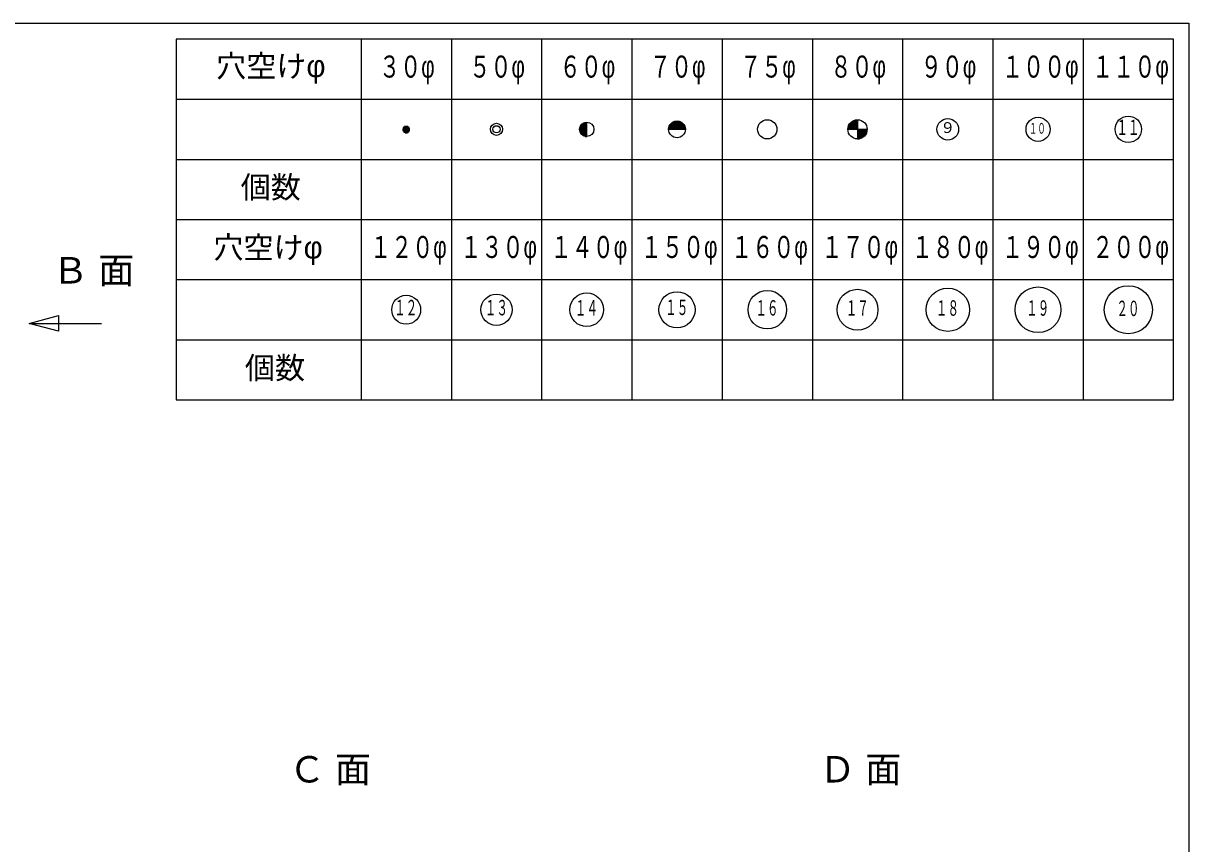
# Model space of a CAD drawing. Units: millimetres, scale not verified. Extents: x -4654 to 4706, y -3533 to 3388.
# Drawn here: x -136 to 4706, y -23 to 3388 of the extents above; entities that cross this region are included whole.
import ezdxf
from ezdxf.enums import TextEntityAlignment as Align

# ---------------------------------------------------------------- set-up
doc = ezdxf.new("R2010")
doc.units = ezdxf.units.MM
doc.header["$LTSCALE"] = 25
doc.layers.add('0-0_レイヤ_1', color=7, linetype='Continuous')
doc.styles.add('HG丸ｺﾞｼｯｸM-PRO', font='')
doc.styles.get('HG丸ｺﾞｼｯｸM-PRO').set_extended_font_data('HG丸ｺﾞｼｯｸM-PRO')

msp = doc.modelspace()

# ---------------------------------------------------------------- linework, layer by layer
at = {"layer": '0-0_レイヤ_1'}
for p, q in [((1267.58, 3321.69), (1267.58, 1821.69)), ((1642.58, 3321.69), (1642.58, 1821.69)), ((2017.58, 3321.69), (2017.58, 1821.69)), ((2392.58, 3321.69), (2392.58, 1821.69)), ((2767.58, 3321.69), (2767.58, 1821.69)), ((3142.58, 3321.69), (3142.58, 1821.69)), ((3517.58, 3321.69), (3517.58, 1821.69)), ((3892.58, 3321.69), (3892.58, 1821.69)), ((4267.58, 3321.69), (4267.58, 1821.69)), ((499.55, 3071.69), (1267.58, 3071.69)), ((1267.58, 3071.69), (4642.58, 3071.69)), ((1442.6, 2955), (1467.57, 2955)), ((1444.69, 2957.5), (1465.48, 2957.5)), ((1448.17, 2960), (1461.99, 2960)), ((2176.26, 2955), (2205.08, 2955)), ((2177.1, 2957.5), (2205.08, 2957.5)), ((2178.2, 2960), (2205.08, 2960)), ((2179.59, 2962.5), (2205.08, 2962.5)), ((2181.32, 2965), (2205.08, 2965)), ((2183.48, 2967.5), (2205.08, 2967.5)), ((2186.2, 2970), (2205.08, 2970)), ((2189.8, 2972.5), (2205.08, 2972.5)), ((2195.17, 2975), (2205.08, 2975)), ((2205.08, 2916.69), (2205.08, 2976.69)), ((2546.09, 2955), (2614.08, 2955)), ((2546.8, 2957.5), (2613.37, 2957.5)), ((2547.72, 2960), (2612.45, 2960)), ((2548.86, 2962.5), (2611.31, 2962.5)), ((2550.26, 2965), (2609.91, 2965)), ((2551.95, 2967.5), (2608.22, 2967.5)), ((2553.98, 2970), (2606.19, 2970)), ((2556.45, 2972.5), (2603.72, 2972.5)), ((2559.51, 2975), (2600.66, 2975)), ((2563.49, 2977.5), (2596.68, 2977.5)), ((2569.35, 2980), (2590.82, 2980)), ((3290.96, 2955), (3330.08, 2955)), ((3291.57, 2957.5), (3330.08, 2957.5)), ((3292.37, 2960), (3330.08, 2960)), ((3293.34, 2962.5), (3330.08, 2962.5)), ((3294.52, 2965), (3330.08, 2965)), ((3295.93, 2967.5), (3330.08, 2967.5)), ((3297.58, 2970), (3330.08, 2970)), ((3299.53, 2972.5), (3330.08, 2972.5)), ((3301.83, 2975), (3330.08, 2975)), ((3304.58, 2977.5), (3330.08, 2977.5)), ((3307.94, 2980), (3330.08, 2980)), ((3312.27, 2982.5), (3330.08, 2982.5)), ((3318.59, 2985), (3330.08, 2985)), ((3330.08, 2986.69), (3330.08, 2906.69)), ((1440.11, 2947.5), (1470.06, 2947.5)), ((1440.18, 2945), (1469.99, 2945)), ((1440.46, 2950), (1469.71, 2950)), ((1440.68, 2942.5), (1469.49, 2942.5)), ((1441.26, 2952.5), (1468.91, 2952.5)), ((1441.66, 2940), (1468.51, 2940)), ((1443.23, 2937.5), (1466.94, 2937.5)), ((1445.68, 2935), (1464.49, 2935)), ((1450.21, 2932.5), (1459.96, 2932.5)), ((2175.1, 2947.5), (2205.08, 2947.5)), ((2175.13, 2945), (2205.08, 2945)), ((2175.27, 2950), (2205.08, 2950)), ((2175.38, 2942.5), (2205.08, 2942.5)), ((2175.65, 2952.5), (2205.08, 2952.5)), ((2175.84, 2940), (2205.08, 2940)), ((2176.53, 2937.5), (2205.08, 2937.5)), ((2177.45, 2935), (2205.08, 2935)), ((2178.65, 2932.5), (2205.08, 2932.5)), ((2180.15, 2930), (2205.08, 2930)), ((2182.02, 2927.5), (2205.08, 2927.5)), ((2184.36, 2925), (2205.08, 2925)), ((2187.34, 2922.5), (2205.08, 2922.5)), ((2191.38, 2920), (2205.08, 2920)), ((2198.15, 2917.5), (2205.08, 2917.5)), ((2545.08, 2946.69), (2615.08, 2946.69)), ((2545.09, 2947.5), (2615.08, 2947.5)), ((2545.24, 2950), (2614.93, 2950)), ((2545.57, 2952.5), (2614.6, 2952.5)), ((3290.08, 2946.69), (3370.08, 2946.69)), ((3290.09, 2947.5), (3330.08, 2947.5)), ((3290.22, 2950), (3330.08, 2950)), ((3290.51, 2952.5), (3330.08, 2952.5)), ((3330.08, 2945), (3370.05, 2945)), ((3330.08, 2942.5), (3369.86, 2942.5)), ((3330.08, 2940), (3369.52, 2940)), ((3330.08, 2937.5), (3369.02, 2937.5)), ((3330.08, 2935), (3368.34, 2935)), ((3330.08, 2932.5), (3367.48, 2932.5)), ((3330.08, 2930), (3366.44, 2930)), ((3330.08, 2927.5), (3365.18, 2927.5)), ((3330.08, 2925), (3363.7, 2925)), ((3330.08, 2922.5), (3361.94, 2922.5)), ((3330.08, 2920), (3359.88, 2920)), ((3330.08, 2917.5), (3357.44, 2917.5)), ((3330.08, 2915), (3354.5, 2915)), ((3330.08, 2912.5), (3350.85, 2912.5)), ((3330.08, 2910), (3346.03, 2910)), ((3330.08, 2907.5), (3338.11, 2907.5)), ((499.55, 2821.69), (1267.58, 2821.69)), ((1267.58, 2821.69), (4642.58, 2821.69)), ((499.55, 2571.69), (1267.58, 2571.69)), ((1267.58, 2571.69), (4642.58, 2571.69)), ((499.55, 2321.69), (1267.58, 2321.69)), ((1267.58, 2321.69), (4642.58, 2321.69)), ((-110.66, 2139.69), (189.34, 2139.69)), ((499.55, 2071.69), (1267.58, 2071.69)), ((1267.58, 2071.69), (4642.58, 2071.69))]:
    msp.add_line(p, q, dxfattribs=at)
for points in [[(-4654.12, 3387.5), (4705.88, 3387.5), (4705.88, -3532.82), (-4654.12, -3532.82)], [(1267.58, 3321.69), (499.55, 3321.69), (499.55, 1821.69), (1267.58, 1821.69)], [(1267.58, 1821.69), (4642.58, 1821.69), (4642.58, 3321.69), (1267.58, 3321.69)]]:
    msp.add_lwpolyline(points, dxfattribs=at)
msp.add_lwpolyline([(-110.66, 2139.69), (10.08, 2172.04), (10.08, 2107.34)], close=True, dxfattribs=at)
for centre, radius in [((1830.08, 2946.69), 25), ((1830.08, 2946.69), 15), ((2205.08, 2946.69), 30), ((2580.08, 2946.69), 35), ((2955.08, 2946.69), 40), ((3330.08, 2946.69), 40), ((3705.08, 2946.69), 45), ((4080.08, 2946.69), 50), ((4455.08, 2946.69), 55), ((2955.08, 2196.69), 80), ((3330.08, 2196.69), 85), ((3705.08, 2196.69), 90), ((4080.08, 2196.69), 95), ((4455.08, 2196.69), 100), ((1455.08, 2196.69), 60), ((1830.08, 2196.69), 65), ((2205.08, 2196.69), 70), ((2580.08, 2196.69), 75)]:
    msp.add_circle(centre, radius, dxfattribs=at)

# ---------------------------------------------------------------- texts
at = {"layer": '0-0_レイヤ_1', "style": 'HG丸ｺﾞｼｯｸM-PRO'}
for s, height, p in [('穴空けφ', 91.64, (665.49, 3136.45)), ('９', 44.9, (3674.37, 2917.99)), ('個数', 91.64, (767.39, 2632.79)), ('穴空けφ', 91.64, (653.85, 2382.41)), ('Ｂ 面', 110, (-15.35, 2272.46)), ('個数', 91.64, (784.86, 1881.66)), ('Ｃ 面', 110, (967.85, 198.13)), ('Ｄ 面', 110, (3171.73, 198.13))]:
    msp.add_text(s, height=height, dxfattribs=at).set_placement(p, align=Align.BOTTOM_LEFT)
for s, height, width, p in [('３０φ', 91.64, 0.7, (1342.58, 3134.19)), ('５０φ', 91.64, 0.7, (1717.58, 3134.19)), ('６０φ', 91.64, 0.7, (2092.58, 3134.19)), ('７０φ', 91.64, 0.7, (2467.58, 3134.19)), ('７５φ', 91.64, 0.7, (2842.58, 3134.19)), ('８０φ', 91.64, 0.7, (3217.58, 3134.19)), ('９０φ', 91.64, 0.7, (3592.58, 3134.19)), ('１００φ', 91.64, 0.7, (3930.08, 3134.19)), ('１１０φ', 91.64, 0.7, (4305.08, 3134.19)), ('１０', 44.9, 0.55, (4042.64, 2914.89)), ('１１', 64.15, 0.55, (4405.29, 2903.47)), ('１２０φ', 91.64, 0.7, (1305.08, 2384.19)), ('１３０φ', 91.64, 0.7, (1680.08, 2384.19)), ('１４０φ', 91.64, 0.7, (2055.08, 2384.19)), ('１５０φ', 91.64, 0.7, (2430.08, 2384.19)), ('１７０φ', 91.64, 0.7, (3180.08, 2384.19)), ('１８０φ', 91.64, 0.7, (3555.08, 2384.19)), ('１９０φ', 91.64, 0.7, (3930.08, 2384.19)), ('２００φ', 91.64, 0.7, (4305.08, 2384.19)), ('１２', 64.15, 0.55, (1404.6, 2154.37)), ('１３', 64.15, 0.55, (1781.6, 2154.01)), ('１４', 64.15, 0.55, (2155.78, 2153.36)), ('１５', 64.15, 0.55, (2530.99, 2155.4)), ('１６', 64.15, 0.55, (2905.41, 2153.15)), ('１７', 64.15, 0.55, (3280.91, 2152.43)), ('１８', 64.15, 0.55, (3655.63, 2152.43)), ('１９', 64.15, 0.55, (4030.69, 2152.37)), ('２０', 64.15, 0.55, (4405.46, 2150.8))]:
    msp.add_text(s, height=height, dxfattribs=dict(at, width=width)).set_placement(p, align=Align.BOTTOM_LEFT)
at = {"layer": '0-0_レイヤ_1', "style": 'HG丸ｺﾞｼｯｸM-PRO', "width": 0.7}
msp.add_text('１６０φ', height=91.64, rotation=0.001, dxfattribs=at).set_placement((2805.08, 2384.19), align=Align.BOTTOM_LEFT)

doc.saveas('drawing.dxf')
